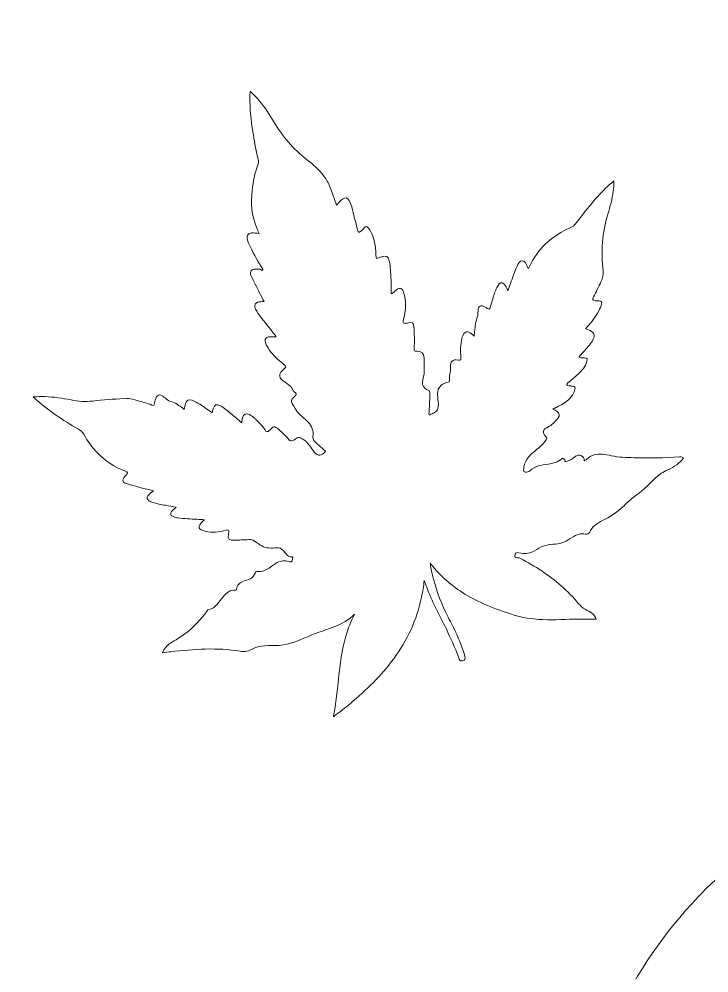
# Model space of a CAD drawing. Extents: x 435 to 1530, y -1168 to -753.
# Drawn here: x 535.3 to 581.6, y -1026.3 to -962.2 of the extents above; entities that cross this region are included whole.
import ezdxf

# ---------------------------------------------------------------- set-up
doc = ezdxf.new("R2010")
doc.units = 0
doc.header["$MEASUREMENT"] = 0
doc.layers.add('katman 1', color=7, linetype='Continuous')

# ---------------------------------------------------------------- blocks, each defined once
blk = doc.blocks.new('block 2')
at = {"layer": 'katman 1', "lineweight": 0}
for points, knots in [([(1521.388, -755.33), (1431.564, -780.586), (1338.109, -803.653), (1249.27, -829.242), (1249.27, -829.242), (1108.792, -867.432), (1108.792, -867.432), (1108.792, -867.432), (828.002, -943.638), (828.002, -943.638), (767.648, -959.941), (664.507, -997.103), (609.731, -954.091), (568.265, -921.435), (567.624, -868.624), (583.802, -820.334), (587.509, -809.206), (591.359, -798.361), (596.462, -787.973), (596.462, -787.973), (611.609, -758.022), (611.609, -758.022), (606.84, -761.249), (568.366, -806.501), (561.392, -814.627), (548.887, -829.242), (538.776, -843.348), (527.478, -858.154), (486.342, -912.093), (435.301, -1017.025), (480.934, -1082.877), (539.989, -1168.102), (671.319, -1122.98), (755.776, -1087.256), (755.776, -1087.256), (1013.682, -976.161), (1013.682, -976.161), (1071.206, -951.778), (1127.853, -927.664), (1185.462, -902.274), (1214.286, -889.598), (1242.196, -878.038), (1271.06, -865.408), (1327.008, -840.889), (1387.531, -814.518), (1443.373, -791.269), (1450.985, -788.124), (1525.209, -755.426), (1530.031, -754.329), (1527.61, -752.993), (1524.6, -754.419), (1521.388, -755.33)], [0, 0, 0, 0, 1, 1, 1, 2, 2, 2, 3, 3, 3, 4, 4, 4, 5, 5, 5, 6, 6, 6, 7, 7, 7, 8, 8, 8, 9, 9, 9, 10, 10, 10, 11, 11, 11, 12, 12, 12, 13, 13, 13, 14, 14, 14, 15, 15, 15, 16, 16, 16, 17, 17, 17, 17]), ([(579.633, -991.585), (579.728, -991.578), (579.757, -991.586), (579.918, -991.648), (579.793, -991.837), (579.633, -991.988), (579.455, -992.12), (579.27, -992.257), (579.07, -992.373), (578.857, -992.461), (578.546, -992.591), (578.264, -992.769), (578.027, -993.007), (577.559, -993.48), (577.079, -993.937), (576.532, -994.321), (576.275, -994.502), (576.057, -994.735), (575.829, -994.951), (575.424, -995.336), (574.957, -995.624), (574.459, -995.871), (574.096, -996.051), (573.778, -996.288), (573.585, -996.663), (573.534, -996.763), (573.461, -996.811), (573.326, -996.779), (573, -996.7), (572.715, -996.833), (572.441, -996.992), (572.252, -997.103), (572.069, -997.225), (571.87, -997.32), (571.695, -997.404), (571.512, -997.448), (571.318, -997.456), (570.866, -997.474), (570.416, -997.539), (570.046, -997.811), (569.666, -998.091), (569.268, -998.137), (568.83, -998.039), (568.736, -998.018), (568.647, -998.016), (568.598, -998.127), (568.524, -998.297), (568.573, -998.376), (568.758, -998.376), (568.829, -998.376), (568.897, -998.375), (568.964, -998.412), (569.933, -998.941), (570.862, -999.53), (571.696, -1000.259), (572.118, -1000.628), (572.511, -1001.025), (572.862, -1001.461), (572.984, -1001.614), (573.131, -1001.73), (573.301, -1001.823), (573.462, -1001.911), (573.63, -1001.99), (573.774, -1002.108), (573.9, -1002.211), (573.993, -1002.338), (574.043, -1002.507), (573.843, -1002.502), (573.648, -1002.494), (573.453, -1002.492), (572.657, -1002.484), (571.862, -1002.534), (571.066, -1002.536), (570.26, -1002.537), (569.458, -1002.494), (568.68, -1002.265), (567.472, -1001.91), (566.3, -1001.467), (565.22, -1000.809), (564.341, -1000.273), (563.57, -999.614), (562.941, -998.795), (562.926, -998.776), (562.909, -998.758), (562.88, -998.725), (562.923, -999.018), (562.982, -999.289), (563.047, -999.559), (563.248, -1000.388), (563.533, -1001.189), (563.898, -1001.959), (564.074, -1002.33), (564.268, -1002.693), (564.45, -1003.062), (564.755, -1003.683), (565.004, -1004.328), (565.224, -1004.983), (565.28, -1005.152), (565.226, -1005.248), (565.066, -1005.292), (564.967, -1005.319), (564.89, -1005.292), (564.845, -1005.197), (564.82, -1005.146), (564.8, -1005.093), (564.781, -1005.04), (564.554, -1004.401), (564.273, -1003.785), (563.972, -1003.179), (563.503, -1002.233), (563.001, -1001.302), (562.64, -1000.306), (562.59, -1000.171), (562.539, -1000.036), (562.489, -999.901), (562.437, -1000.274), (562.382, -1000.645), (562.307, -1001.012), (561.996, -1002.538), (561.353, -1003.914), (560.433, -1005.165), (559.599, -1006.299), (558.597, -1007.269), (557.52, -1008.166), (557.166, -1008.46), (556.804, -1008.743), (556.438, -1009.022), (556.425, -1009.032), (556.41, -1009.041), (556.378, -1009.06), (556.391, -1008.994), (556.401, -1008.944), (556.411, -1008.894), (556.588, -1007.976), (556.663, -1007.044), (556.768, -1006.117), (556.876, -1005.162), (557.015, -1004.214), (557.322, -1003.298), (557.448, -1002.921), (557.606, -1002.557), (557.798, -1002.173), (557.682, -1002.273), (557.593, -1002.355), (557.499, -1002.432), (557.09, -1002.763), (556.615, -1002.969), (556.123, -1003.132), (555.483, -1003.343), (554.853, -1003.579), (554.237, -1003.852), (553.595, -1004.137), (552.927, -1004.3), (552.218, -1004.274), (551.921, -1004.263), (551.624, -1004.279), (551.333, -1004.352), (551.208, -1004.383), (551.084, -1004.418), (550.976, -1004.487), (550.709, -1004.66), (550.416, -1004.706), (550.11, -1004.655), (548.557, -1004.394), (547.007, -1004.517), (545.457, -1004.686), (545.272, -1004.706), (545.088, -1004.735), (544.891, -1004.761), (545.007, -1004.47), (545.197, -1004.261), (545.443, -1004.103), (545.761, -1003.897), (546.095, -1003.718), (546.398, -1003.487), (546.976, -1003.046), (547.469, -1002.522), (547.899, -1001.937), (547.93, -1001.896), (547.958, -1001.861), (548.013, -1001.852), (548.241, -1001.811), (548.415, -1001.678), (548.559, -1001.508), (548.701, -1001.34), (548.831, -1001.164), (548.968, -1000.991), (549.187, -1000.714), (549.454, -1000.527), (549.826, -1000.547), (549.867, -1000.549), (549.875, -1000.533), (549.876, -1000.501), (549.89, -1000.201), (550.081, -1000.051), (550.336, -999.952), (550.484, -999.895), (550.637, -999.85), (550.781, -999.78), (550.945, -999.7), (551.066, -999.585), (551.114, -999.403), (551.136, -999.322), (551.193, -999.274), (551.279, -999.288), (551.578, -999.336), (551.827, -999.221), (552.065, -999.06), (552.246, -998.938), (552.419, -998.802), (552.613, -998.697), (552.859, -998.564), (553.113, -998.528), (553.381, -998.625), (553.448, -998.65), (553.522, -998.674), (553.578, -998.608), (553.642, -998.53), (553.645, -998.431), (553.645, -998.335), (553.645, -998.303), (553.615, -998.315), (553.596, -998.316), (553.422, -998.327), (553.301, -998.236), (553.196, -998.112), (553.128, -998.031), (553.062, -997.947), (552.992, -997.868), (552.882, -997.742), (552.742, -997.688), (552.575, -997.701), (552.398, -997.716), (552.222, -997.722), (552.045, -997.713), (551.875, -997.704), (551.715, -997.663), (551.571, -997.573), (551.403, -997.467), (551.235, -997.361), (551.073, -997.247), (550.959, -997.167), (550.838, -997.126), (550.704, -997.143), (550.373, -997.184), (550.04, -997.169), (549.709, -997.196), (549.384, -997.224), (549.272, -997.101), (549.326, -996.776), (549.331, -996.741), (549.339, -996.706), (549.345, -996.671), (549.377, -996.507), (549.321, -996.455), (549.163, -996.514), (548.702, -996.683), (548.235, -996.688), (547.761, -996.586), (547.667, -996.565), (547.576, -996.539), (547.49, -996.494), (547.338, -996.414), (547.305, -996.3), (547.394, -996.151), (547.474, -996.018), (547.597, -995.926), (547.725, -995.812), (547.545, -995.803), (547.381, -995.794), (547.217, -995.787), (546.793, -995.767), (546.369, -995.749), (545.948, -995.691), (545.818, -995.673), (545.689, -995.649), (545.572, -995.584), (545.432, -995.506), (545.409, -995.398), (545.501, -995.266), (545.58, -995.152), (545.694, -995.075), (545.813, -994.978), (545.561, -994.932), (545.325, -994.89), (545.09, -994.846), (544.811, -994.793), (544.533, -994.74), (544.261, -994.658), (544.162, -994.628), (544.066, -994.593), (543.98, -994.534), (543.85, -994.444), (543.829, -994.336), (543.918, -994.206), (544.012, -994.068), (544.15, -993.979), (544.281, -993.879), (544.247, -993.843), (544.203, -993.844), (544.164, -993.836), (543.59, -993.723), (543.034, -993.538), (542.47, -993.387), (542.426, -993.375), (542.383, -993.356), (542.343, -993.333), (542.238, -993.276), (542.21, -993.187), (542.263, -993.071), (542.31, -992.97), (542.384, -992.889), (542.461, -992.81), (542.589, -992.681), (542.576, -992.613), (542.408, -992.554), (541.669, -992.291), (541.04, -991.86), (540.497, -991.3), (540.137, -990.93), (539.841, -990.511), (539.599, -990.056), (539.515, -989.899), (539.39, -989.805), (539.243, -989.721), (538.192, -989.126), (537.191, -988.46), (536.297, -987.644), (536.271, -987.621), (536.247, -987.595), (536.211, -987.56), (536.487, -987.53), (536.75, -987.529), (537.014, -987.537), (537.6, -987.556), (538.179, -987.638), (538.749, -987.764), (539.24, -987.872), (539.728, -987.882), (540.224, -987.833), (540.907, -987.765), (541.592, -987.713), (542.276, -987.655), (542.6, -987.628), (542.91, -987.702), (543.214, -987.801), (543.534, -987.904), (543.866, -987.969), (544.177, -988.102), (544.308, -988.158), (544.342, -988.128), (544.366, -987.985), (544.391, -987.838), (544.415, -987.69), (544.492, -987.559), (544.574, -987.418), (544.678, -987.388), (544.824, -987.46), (544.942, -987.519), (545.04, -987.608), (545.14, -987.693), (545.257, -987.793), (545.379, -987.872), (545.539, -987.896), (545.707, -987.922), (545.843, -988.029), (545.979, -988.124), (546.103, -988.211), (546.226, -988.3), (546.358, -988.393), (546.382, -988.253), (546.397, -988.127), (546.439, -988.006), (546.516, -987.78), (546.657, -987.708), (546.885, -987.784), (547.071, -987.846), (547.239, -987.946), (547.404, -988.051), (547.682, -988.228), (547.948, -988.422), (548.226, -988.623), (548.254, -988.528), (548.277, -988.438), (548.307, -988.35), (548.403, -988.065), (548.52, -988.014), (548.786, -988.156), (549.053, -988.298), (549.279, -988.499), (549.51, -988.693), (549.748, -988.893), (549.983, -989.097), (550.225, -989.305), (550.239, -989.184), (550.24, -989.068), (550.272, -988.957), (550.344, -988.7), (550.511, -988.624), (550.749, -988.748), (550.985, -988.871), (551.166, -989.063), (551.349, -989.249), (551.51, -989.413), (551.672, -989.576), (551.791, -989.777), (551.869, -989.908), (551.953, -989.917), (552.072, -989.821), (552.132, -989.773), (552.183, -989.713), (552.237, -989.657), (552.325, -989.563), (552.407, -989.546), (552.523, -989.603), (552.636, -989.659), (552.728, -989.744), (552.812, -989.835), (552.995, -990.035), (553.225, -990.189), (553.376, -990.423), (553.436, -990.516), (553.536, -990.531), (553.642, -990.493), (553.726, -990.462), (553.8, -990.414), (553.869, -990.357), (553.975, -990.27), (554.087, -990.264), (554.206, -990.32), (554.448, -990.432), (554.619, -990.627), (554.78, -990.83), (554.892, -990.971), (554.989, -991.123), (555.098, -991.267), (555.343, -991.588), (555.572, -991.494), (555.838, -991.247), (555.877, -991.21), (555.842, -991.191), (555.819, -991.172), (555.689, -991.058), (555.558, -990.944), (555.427, -990.831), (555.301, -990.722), (555.173, -990.616), (555.075, -990.48), (555.019, -990.402), (554.992, -990.321), (555.005, -990.222), (555.055, -989.846), (554.937, -989.525), (554.68, -989.25), (554.518, -989.076), (554.336, -988.924), (554.159, -988.767), (553.92, -988.555), (553.778, -988.275), (553.619, -988.01), (553.521, -987.847), (553.556, -987.722), (553.695, -987.591), (553.733, -987.555), (553.778, -987.526), (553.818, -987.491), (553.894, -987.426), (553.902, -987.363), (553.83, -987.292), (553.726, -987.19), (553.638, -987.083), (553.572, -986.949), (553.507, -986.818), (553.369, -986.745), (553.25, -986.661), (553.126, -986.574), (552.994, -986.496), (552.891, -986.381), (552.749, -986.224), (552.738, -986.077), (552.855, -985.9), (552.926, -985.792), (553.017, -985.7), (553.121, -985.628), (553.202, -985.571), (553.187, -985.536), (553.133, -985.469), (553.025, -985.334), (552.89, -985.233), (552.758, -985.126), (552.41, -984.846), (552.115, -984.52), (551.907, -984.121), (551.856, -984.023), (551.812, -983.923), (551.799, -983.811), (551.782, -983.649), (551.852, -983.557), (552.01, -983.522), (552.168, -983.487), (552.328, -983.539), (552.486, -983.507), (552.499, -983.504), (552.513, -983.502), (552.54, -983.497), (552.406, -983.33), (552.277, -983.17), (552.151, -983.008), (551.838, -982.606), (551.509, -982.217), (551.225, -981.793), (551.168, -981.707), (551.126, -981.613), (551.103, -981.511), (551.069, -981.355), (551.126, -981.252), (551.277, -981.194), (551.348, -981.168), (551.421, -981.157), (551.496, -981.154), (551.566, -981.152), (551.637, -981.151), (551.72, -981.148), (551.618, -980.944), (551.516, -980.748), (551.42, -980.549), (551.237, -980.166), (551.014, -979.802), (550.848, -979.41), (550.836, -979.381), (550.825, -979.35), (550.818, -979.319), (550.774, -979.113), (550.853, -978.999), (551.062, -978.967), (551.189, -978.948), (551.316, -978.96), (551.443, -978.968), (551.496, -978.971), (551.513, -979.009), (551.544, -979.035), (551.572, -979.059), (551.6, -979.065), (551.629, -979.039), (551.656, -979.014), (551.647, -978.989), (551.631, -978.963), (551.329, -978.486), (551.063, -977.991), (550.803, -977.491), (550.712, -977.315), (550.625, -977.137), (550.585, -976.939), (550.535, -976.696), (550.637, -976.555), (550.886, -976.534), (551.049, -976.521), (551.208, -976.552), (551.384, -976.579), (551.333, -976.443), (551.295, -976.318), (551.242, -976.201), (550.871, -975.39), (550.833, -974.538), (550.922, -973.671), (550.982, -973.084), (551.098, -972.509), (551.305, -971.954), (551.373, -971.771), (551.336, -971.589), (551.29, -971.411), (551.146, -970.858), (551.064, -970.294), (550.971, -969.732), (550.84, -968.949), (550.76, -968.161), (550.77, -967.366), (550.772, -967.257), (550.776, -967.149), (550.779, -967.02), (551.027, -967.222), (551.232, -967.438), (551.424, -967.667), (551.787, -968.1), (552.083, -968.58), (552.377, -969.059), (552.972, -970.03), (553.675, -970.902), (554.584, -971.601), (555.011, -971.928), (555.419, -972.281), (555.746, -972.715), (555.911, -972.934), (556.048, -973.168), (556.142, -973.427), (556.292, -973.836), (556.446, -974.244), (556.599, -974.655), (556.649, -974.643), (556.662, -974.597), (556.686, -974.566), (556.776, -974.451), (556.867, -974.338), (556.987, -974.254), (557.17, -974.128), (557.317, -974.16), (557.436, -974.346), (557.521, -974.479), (557.573, -974.627), (557.611, -974.778), (557.745, -975.296), (557.874, -975.815), (558.001, -976.335), (558.042, -976.5), (558.098, -976.524), (558.236, -976.42), (558.319, -976.358), (558.376, -976.271), (558.443, -976.194), (558.553, -976.067), (558.617, -976.069), (558.724, -976.198), (559.003, -976.536), (559.118, -976.937), (559.179, -977.36), (559.219, -977.633), (559.238, -977.909), (559.258, -978.184), (559.263, -978.255), (559.282, -978.266), (559.347, -978.239), (559.465, -978.189), (559.584, -978.142), (559.706, -978.106), (559.929, -978.04), (560.059, -978.12), (560.117, -978.347), (560.207, -978.703), (560.227, -979.067), (560.243, -979.431), (560.258, -979.756), (560.267, -980.082), (560.275, -980.407), (560.276, -980.48), (560.262, -980.552), (560.255, -980.63), (560.348, -980.596), (560.425, -980.553), (560.488, -980.48), (560.552, -980.405), (560.625, -980.337), (560.714, -980.29), (560.843, -980.224), (560.936, -980.244), (561.015, -980.366), (561.138, -980.555), (561.178, -980.773), (561.211, -980.99), (561.275, -981.414), (561.218, -981.83), (561.118, -982.242), (561.099, -982.317), (561.078, -982.393), (561.069, -982.47), (561.057, -982.573), (561.098, -982.613), (561.202, -982.613), (561.277, -982.612), (561.349, -982.593), (561.421, -982.573), (561.661, -982.505), (561.779, -982.586), (561.796, -982.84), (561.827, -983.328), (561.833, -983.816), (561.809, -984.304), (561.799, -984.487), (561.802, -984.487), (561.982, -984.483), (562.305, -984.476), (562.466, -984.622), (562.475, -984.945), (562.483, -985.267), (562.485, -985.589), (562.482, -985.911), (562.481, -986.082), (562.42, -986.244), (562.386, -986.41), (562.342, -986.63), (562.351, -986.835), (562.548, -986.987), (562.608, -987.033), (562.672, -987.072), (562.743, -987.094), (562.83, -987.121), (562.856, -987.179), (562.858, -987.261), (562.868, -987.583), (562.846, -987.904), (562.832, -988.225), (562.825, -988.384), (562.813, -988.543), (562.801, -988.702), (562.797, -988.752), (562.803, -988.778), (562.862, -988.752), (562.963, -988.707), (563.068, -988.673), (563.165, -988.623), (563.332, -988.536), (563.417, -988.392), (563.434, -988.204), (563.453, -987.983), (563.403, -987.768), (563.391, -987.549), (563.388, -987.482), (563.383, -987.415), (563.385, -987.347), (563.395, -986.93), (563.601, -986.683), (564.011, -986.595), (564.169, -986.561), (564.193, -986.536), (564.183, -986.374), (564.174, -986.217), (564.174, -986.066), (564.23, -985.914), (564.27, -985.805), (564.247, -985.683), (564.244, -985.566), (564.232, -985.155), (564.372, -985.028), (564.782, -985.077), (564.957, -985.098), (564.967, -985.079), (564.952, -984.895), (564.916, -984.47), (564.919, -984.047), (565.02, -983.629), (565.048, -983.511), (565.085, -983.396), (565.157, -983.297), (565.244, -983.178), (565.358, -983.149), (565.493, -983.207), (565.623, -983.262), (565.715, -983.367), (565.832, -983.471), (565.847, -983.354), (565.862, -983.252), (565.874, -983.15), (565.913, -982.812), (565.943, -982.473), (566.069, -982.152), (566.105, -982.059), (566.092, -981.956), (566.098, -981.857), (566.105, -981.762), (566.107, -981.665), (566.141, -981.575), (566.185, -981.459), (566.273, -981.412), (566.394, -981.439), (566.517, -981.467), (566.621, -981.536), (566.725, -981.605), (566.839, -981.68), (566.882, -981.67), (566.923, -981.538), (566.983, -981.346), (567.033, -981.149), (567.09, -980.956), (567.167, -980.694), (567.253, -980.435), (567.377, -980.19), (567.419, -980.108), (567.466, -980.028), (567.531, -979.962), (567.642, -979.847), (567.752, -979.848), (567.859, -979.967), (567.959, -980.08), (568.019, -980.216), (568.073, -980.356), (568.079, -980.371), (568.085, -980.386), (568.101, -980.429), (568.167, -980.245), (568.224, -980.087), (568.281, -979.93), (568.424, -979.537), (568.555, -979.139), (568.729, -978.758), (568.762, -978.684), (568.803, -978.612), (568.851, -978.547), (568.998, -978.345), (569.143, -978.348), (569.289, -978.548), (569.372, -978.661), (569.421, -978.79), (569.478, -978.927), (569.534, -978.867), (569.561, -978.798), (569.591, -978.733), (570.108, -977.601), (570.983, -976.833), (572.078, -976.29), (572.192, -976.233), (572.307, -976.178), (572.422, -976.122), (572.55, -976.058), (572.635, -975.949), (572.718, -975.839), (573.184, -975.228), (573.656, -974.621), (574.171, -974.051), (574.496, -973.691), (574.842, -973.354), (575.229, -973.034), (575.238, -973.273), (575.216, -973.496), (575.187, -973.719), (575.12, -974.248), (574.982, -974.761), (574.826, -975.27), (574.443, -976.522), (574.358, -977.798), (574.511, -979.093), (574.542, -979.355), (574.485, -979.596), (574.365, -979.82), (574.187, -980.155), (574.053, -980.511), (573.852, -980.834), (573.764, -980.975), (573.809, -981.056), (573.975, -981.087), (574.063, -981.103), (574.151, -981.099), (574.24, -981.1), (574.381, -981.102), (574.434, -981.163), (574.407, -981.303), (574.375, -981.472), (574.292, -981.622), (574.214, -981.773), (574.01, -982.17), (573.739, -982.519), (573.441, -982.848), (573.407, -982.887), (573.372, -982.926), (573.335, -982.968), (573.443, -983.013), (573.546, -983.051), (573.644, -983.098), (573.91, -983.225), (573.976, -983.406), (573.847, -983.671), (573.706, -983.961), (573.486, -984.194), (573.274, -984.432), (573.166, -984.553), (573.056, -984.673), (572.939, -984.787), (572.872, -984.851), (572.9, -984.877), (572.965, -984.905), (573.06, -984.944), (573.16, -984.937), (573.258, -984.94), (573.443, -984.947), (573.471, -984.985), (573.421, -985.161), (573.322, -985.516), (573.099, -985.789), (572.83, -986.027), (572.605, -986.225), (572.372, -986.415), (572.145, -986.612), (572.114, -986.638), (572.059, -986.658), (572.077, -986.719), (572.095, -986.783), (572.144, -986.81), (572.203, -986.816), (572.287, -986.824), (572.373, -986.822), (572.457, -986.829), (572.612, -986.842), (572.657, -986.904), (572.615, -987.056), (572.541, -987.33), (572.389, -987.557), (572.181, -987.749), (571.952, -987.96), (571.681, -988.106), (571.403, -988.24), (571.315, -988.282), (571.226, -988.323), (571.126, -988.37), (571.232, -988.428), (571.334, -988.47), (571.418, -988.54), (571.573, -988.669), (571.602, -988.797), (571.483, -988.956), (571.291, -989.209), (571.098, -989.455), (570.787, -989.59), (570.443, -989.738), (570.409, -989.947), (570.662, -990.225), (570.739, -990.311), (570.73, -990.368), (570.675, -990.452), (570.489, -990.741), (570.221, -990.945), (569.962, -991.159), (569.763, -991.324), (569.567, -991.492), (569.416, -991.705), (569.247, -991.945), (569.173, -992.213), (569.163, -992.503), (569.161, -992.58), (569.195, -992.603), (569.261, -992.609), (569.383, -992.621), (569.505, -992.595), (569.591, -992.518), (569.943, -992.206), (570.379, -992.134), (570.819, -992.071), (571.16, -992.022), (571.489, -991.944), (571.75, -991.698), (571.771, -991.678), (571.788, -991.677), (571.814, -991.689), (571.945, -991.75), (571.978, -991.809), (571.934, -991.922), (572.137, -991.865), (572.335, -991.809), (572.496, -991.667), (572.546, -991.623), (572.602, -991.584), (572.66, -991.55), (572.77, -991.486), (572.886, -991.448), (573.014, -991.503), (573.188, -991.577), (573.244, -991.663), (573.228, -991.849), (573.294, -991.818), (573.36, -991.792), (573.41, -991.743), (573.705, -991.452), (574.065, -991.367), (574.465, -991.406), (574.662, -991.425), (574.857, -991.463), (575.05, -991.51), (575.56, -991.635), (576.082, -991.624), (576.601, -991.642), (577.612, -991.677), (578.623, -991.661), (579.633, -991.585)], [0, 0, 0, 0, 1, 1, 1, 2, 2, 2, 3, 3, 3, 4, 4, 4, 5, 5, 5, 6, 6, 6, 7, 7, 7, 8, 8, 8, 9, 9, 9, 10, 10, 10, 11, 11, 11, 12, 12, 12, 13, 13, 13, 14, 14, 14, 15, 15, 15, 16, 16, 16, 17, 17, 17, 18, 18, 18, 19, 19, 19, 20, 20, 20, 21, 21, 21, 22, 22, 22, 23, 23, 23, 24, 24, 24, 25, 25, 25, 26, 26, 26, 27, 27, 27, 28, 28, 28, 29, 29, 29, 30, 30, 30, 31, 31, 31, 32, 32, 32, 33, 33, 33, 34, 34, 34, 35, 35, 35, 36, 36, 36, 37, 37, 37, 38, 38, 38, 39, 39, 39, 40, 40, 40, 41, 41, 41, 42, 42, 42, 43, 43, 43, 44, 44, 44, 45, 45, 45, 46, 46, 46, 47, 47, 47, 48, 48, 48, 49, 49, 49, 50, 50, 50, 51, 51, 51, 52, 52, 52, 53, 53, 53, 54, 54, 54, 55, 55, 55, 56, 56, 56, 57, 57, 57, 58, 58, 58, 59, 59, 59, 60, 60, 60, 61, 61, 61, 62, 62, 62, 63, 63, 63, 64, 64, 64, 65, 65, 65, 66, 66, 66, 67, 67, 67, 68, 68, 68, 69, 69, 69, 70, 70, 70, 71, 71, 71, 72, 72, 72, 73, 73, 73, 74, 74, 74, 75, 75, 75, 76, 76, 76, 77, 77, 77, 78, 78, 78, 79, 79, 79, 80, 80, 80, 81, 81, 81, 82, 82, 82, 83, 83, 83, 84, 84, 84, 85, 85, 85, 86, 86, 86, 87, 87, 87, 88, 88, 88, 89, 89, 89, 90, 90, 90, 91, 91, 91, 92, 92, 92, 93, 93, 93, 94, 94, 94, 95, 95, 95, 96, 96, 96, 97, 97, 97, 98, 98, 98, 99, 99, 99, 100, 100, 100, 101, 101, 101, 102, 102, 102, 103, 103, 103, 104, 104, 104, 105, 105, 105, 106, 106, 106, 107, 107, 107, 108, 108, 108, 109, 109, 109, 110, 110, 110, 111, 111, 111, 112, 112, 112, 113, 113, 113, 114, 114, 114, 115, 115, 115, 116, 116, 116, 117, 117, 117, 118, 118, 118, 119, 119, 119, 120, 120, 120, 121, 121, 121, 122, 122, 122, 123, 123, 123, 124, 124, 124, 125, 125, 125, 126, 126, 126, 127, 127, 127, 128, 128, 128, 129, 129, 129, 130, 130, 130, 131, 131, 131, 132, 132, 132, 133, 133, 133, 134, 134, 134, 135, 135, 135, 136, 136, 136, 137, 137, 137, 138, 138, 138, 139, 139, 139, 140, 140, 140, 141, 141, 141, 142, 142, 142, 143, 143, 143, 144, 144, 144, 145, 145, 145, 146, 146, 146, 147, 147, 147, 148, 148, 148, 149, 149, 149, 150, 150, 150, 151, 151, 151, 152, 152, 152, 153, 153, 153, 154, 154, 154, 155, 155, 155, 156, 156, 156, 157, 157, 157, 158, 158, 158, 159, 159, 159, 160, 160, 160, 161, 161, 161, 162, 162, 162, 163, 163, 163, 164, 164, 164, 165, 165, 165, 166, 166, 166, 167, 167, 167, 168, 168, 168, 169, 169, 169, 170, 170, 170, 171, 171, 171, 172, 172, 172, 173, 173, 173, 174, 174, 174, 175, 175, 175, 176, 176, 176, 177, 177, 177, 178, 178, 178, 179, 179, 179, 180, 180, 180, 181, 181, 181, 182, 182, 182, 183, 183, 183, 184, 184, 184, 185, 185, 185, 186, 186, 186, 187, 187, 187, 188, 188, 188, 189, 189, 189, 190, 190, 190, 191, 191, 191, 192, 192, 192, 193, 193, 193, 194, 194, 194, 195, 195, 195, 196, 196, 196, 197, 197, 197, 198, 198, 198, 199, 199, 199, 200, 200, 200, 201, 201, 201, 202, 202, 202, 203, 203, 203, 204, 204, 204, 205, 205, 205, 206, 206, 206, 207, 207, 207, 208, 208, 208, 209, 209, 209, 210, 210, 210, 211, 211, 211, 212, 212, 212, 213, 213, 213, 214, 214, 214, 215, 215, 215, 216, 216, 216, 217, 217, 217, 218, 218, 218, 219, 219, 219, 220, 220, 220, 221, 221, 221, 222, 222, 222, 223, 223, 223, 224, 224, 224, 225, 225, 225, 226, 226, 226, 227, 227, 227, 228, 228, 228, 229, 229, 229, 230, 230, 230, 231, 231, 231, 232, 232, 232, 233, 233, 233, 234, 234, 234, 235, 235, 235, 236, 236, 236, 237, 237, 237, 238, 238, 238, 239, 239, 239, 240, 240, 240, 241, 241, 241, 242, 242, 242, 243, 243, 243, 244, 244, 244, 245, 245, 245, 246, 246, 246, 247, 247, 247, 248, 248, 248, 249, 249, 249, 250, 250, 250, 251, 251, 251, 252, 252, 252, 253, 253, 253, 254, 254, 254, 255, 255, 255, 256, 256, 256, 257, 257, 257, 258, 258, 258, 259, 259, 259, 260, 260, 260, 261, 261, 261, 262, 262, 262, 263, 263, 263, 264, 264, 264, 265, 265, 265, 266, 266, 266, 267, 267, 267, 268, 268, 268, 269, 269, 269, 270, 270, 270, 271, 271, 271, 272, 272, 272, 273, 273, 273, 274, 274, 274, 275, 275, 275, 276, 276, 276, 277, 277, 277, 278, 278, 278, 279, 279, 279, 280, 280, 280, 281, 281, 281, 282, 282, 282, 283, 283, 283, 284, 284, 284, 285, 285, 285, 286, 286, 286, 287, 287, 287, 288, 288, 288, 289, 289, 289, 290, 290, 290, 291, 291, 291, 292, 292, 292, 293, 293, 293, 294, 294, 294, 295, 295, 295, 296, 296, 296, 297, 297, 297, 298, 298, 298, 299, 299, 299, 300, 300, 300, 301, 301, 301, 302, 302, 302, 303, 303, 303, 304, 304, 304, 305, 305, 305, 306, 306, 306, 307, 307, 307, 308, 308, 308, 309, 309, 309, 310, 310, 310, 311, 311, 311, 312, 312, 312, 313, 313, 313, 314, 314, 314, 315, 315, 315, 316, 316, 316, 317, 317, 317, 318, 318, 318, 319, 319, 319, 320, 320, 320, 321, 321, 321, 322, 322, 322, 323, 323, 323, 323]), ([(592.852, -1076.018), (592.852, -1074.599), (592.793, -1073.416), (592.71, -1073.109), (592.568, -1072.6), (592.568, -1072.588), (591.681, -1072.34), (588.24, -1071.335), (580.789, -1065.93), (578.696, -1062.891), (577.016, -1060.455), (574.285, -1054.873), (573.303, -1051.869), (572.889, -1050.58), (572.57, -1048.983), (572.333, -1046.949), (572.097, -1044.868), (572.156, -1040.492), (572.463, -1038.623), (573.551, -1031.8), (576.366, -1025.981), (580.884, -1021.18), (583.698, -1018.188), (589.209, -1014.521), (591.764, -1013.954), (592.308, -1013.824), (592.402, -1013.764), (592.509, -1013.433), (592.793, -1012.57), (592.852, -1009.27), (592.864, -995.091), (592.864, -995.091), (592.864, -980.178), (592.864, -980.178), (592.864, -980.178), (591.894, -980.119), (591.894, -980.119), (590.711, -980.06), (590.073, -979.799), (589.292, -979.066), (587.199, -977.127), (586.95, -973.555), (588.772, -971.698), (589.978, -970.457), (591.196, -970.09), (594.874, -969.865), (597.204, -969.723), (606.558, -969.712), (608.829, -969.853), (609.905, -969.924), (611.253, -970.055), (611.833, -970.149), (614.246, -970.563), (615.807, -972.077), (616.185, -974.407), (616.445, -975.956), (615.866, -977.623), (614.636, -978.841), (613.725, -979.752), (613.051, -980.06), (611.821, -980.119), (611.821, -980.119), (610.839, -980.178), (610.839, -980.178), (610.839, -980.178), (610.839, -996.924), (610.839, -996.924), (610.839, -996.924), (610.839, -1013.67), (610.839, -1013.67), (610.839, -1013.67), (612.271, -1014.19), (612.271, -1014.19), (616.859, -1015.846), (620.525, -1018.613), (624.617, -1023.486), (625.551, -1024.585), (626.462, -1025.685), (626.663, -1025.91), (626.971, -1026.277), (627.042, -1026.3), (627.29, -1026.182), (627.444, -1026.111), (629.017, -1024.905), (630.767, -1023.521), (632.529, -1022.126), (636.964, -1018.684), (640.642, -1015.858), (644.32, -1013.043), (648.494, -1009.814), (649.925, -1008.703), (654.112, -1005.439), (656.524, -1003.689), (657.896, -1002.943), (658.334, -1002.695), (658.346, -1002.553), (657.967, -1001.489), (657.577, -1000.377), (657.565, -999.265), (657.944, -998.698), (658.085, -998.473), (658.464, -998.118), (658.783, -997.905), (660.38, -996.841), (661.728, -997.775), (665.643, -1002.671), (667.83, -1005.415), (669.344, -1007.591), (669.888, -1008.762), (670.858, -1010.902), (670.101, -1012.357), (668.02, -1012.357), (666.896, -1012.357), (666.364, -1012.18), (665.595, -1011.541), (664.838, -1010.914), (664.495, -1010.879), (664.436, -1011.411), (664.365, -1011.99), (662.982, -1013.232), (659.268, -1016.035), (657.388, -1017.454), (655.011, -1019.264), (654.005, -1020.056), (653, -1020.837), (650.978, -1022.386), (649.511, -1023.486), (648.045, -1024.585), (646.661, -1025.662), (646.437, -1025.863), (646.212, -1026.064), (644.745, -1027.199), (643.184, -1028.382), (641.623, -1029.564), (639.471, -1031.22), (638.395, -1032.072), (637.319, -1032.911), (635.32, -1034.46), (633.948, -1035.501), (631.772, -1037.133), (631.429, -1037.441), (631.37, -1037.772), (631.216, -1038.6), (631.062, -1040.646), (630.944, -1043.283), (630.814, -1046.346), (630.613, -1048.415), (630.175, -1050.982), (629.679, -1053.95), (629.218, -1055.428), (628.508, -1056.363), (628.366, -1056.552), (627.81, -1057.534), (627.29, -1058.539), (625.835, -1061.306), (624.724, -1062.784), (622.205, -1065.292), (618.87, -1068.615), (615.996, -1070.554), (612.176, -1072.044), (612.176, -1072.044), (610.839, -1072.565), (610.839, -1072.565), (610.839, -1072.565), (610.839, -1075.486), (610.839, -1075.486), (610.839, -1075.486), (610.839, -1078.419), (610.839, -1078.419), (610.839, -1078.419), (614.659, -1078.419), (614.659, -1078.419), (614.659, -1078.419), (618.467, -1078.419), (618.467, -1078.419), (618.467, -1078.419), (620.159, -1080.405), (620.159, -1080.405), (623.423, -1084.249), (623.624, -1084.616), (623.706, -1086.839), (623.706, -1086.839), (623.766, -1088.353), (623.766, -1088.353), (623.766, -1088.353), (601.852, -1088.353), (601.852, -1088.353), (601.852, -1088.353), (579.937, -1088.353), (579.937, -1088.353), (579.937, -1088.353), (580.008, -1086.851), (580.008, -1086.851), (580.044, -1085.869), (580.138, -1085.136), (580.269, -1084.769), (580.529, -1084.024), (581.309, -1082.948), (583.403, -1080.453), (583.403, -1080.453), (585.094, -1078.419), (585.094, -1078.419), (585.094, -1078.419), (588.985, -1078.419), (588.985, -1078.419), (588.985, -1078.419), (592.864, -1078.419), (592.864, -1078.419), (592.864, -1078.419), (592.852, -1076.018), (592.852, -1076.018)], [0, 0, 0, 0, 1, 1, 1, 2, 2, 2, 3, 3, 3, 4, 4, 4, 5, 5, 5, 6, 6, 6, 7, 7, 7, 8, 8, 8, 9, 9, 9, 10, 10, 10, 11, 11, 11, 12, 12, 12, 13, 13, 13, 14, 14, 14, 15, 15, 15, 16, 16, 16, 17, 17, 17, 18, 18, 18, 19, 19, 19, 20, 20, 20, 21, 21, 21, 22, 22, 22, 23, 23, 23, 24, 24, 24, 25, 25, 25, 26, 26, 26, 27, 27, 27, 28, 28, 28, 29, 29, 29, 30, 30, 30, 31, 31, 31, 32, 32, 32, 33, 33, 33, 34, 34, 34, 35, 35, 35, 36, 36, 36, 37, 37, 37, 38, 38, 38, 39, 39, 39, 40, 40, 40, 41, 41, 41, 42, 42, 42, 43, 43, 43, 44, 44, 44, 45, 45, 45, 46, 46, 46, 47, 47, 47, 48, 48, 48, 49, 49, 49, 50, 50, 50, 51, 51, 51, 52, 52, 52, 53, 53, 53, 54, 54, 54, 55, 55, 55, 56, 56, 56, 57, 57, 57, 58, 58, 58, 59, 59, 59, 60, 60, 60, 61, 61, 61, 62, 62, 62, 63, 63, 63, 64, 64, 64, 65, 65, 65, 66, 66, 66, 67, 67, 67, 68, 68, 68, 69, 69, 69, 70, 70, 70, 70])]:
    blk.add_open_spline(points, degree=3, knots=knots, dxfattribs=at)

msp = doc.modelspace()

# ---------------------------------------------------------------- block references
at = {"layer": 'katman 1'}
msp.add_blockref('block 2', (0, 0), dxfattribs=at)

doc.saveas('drawing.dxf')
